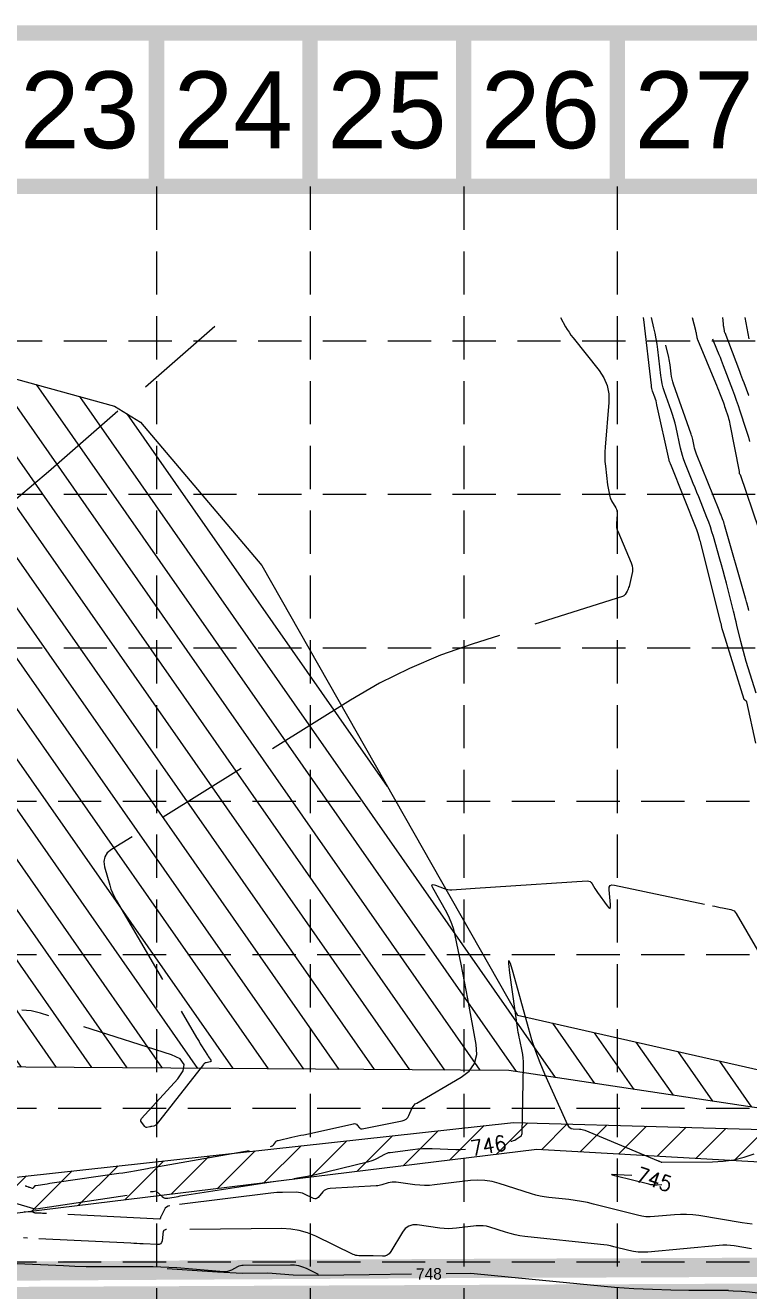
# Model space of a CAD drawing. Header units: feet. Extents: x 46644 to 49208, y 46045 to 47649.
# Drawn here: x 47571.6 to 47760, y 47319.3 to 47648.9 of the extents above; entities that cross this region are included whole.
import ezdxf
from ezdxf.enums import TextEntityAlignment as Align

# ---------------------------------------------------------------- set-up
doc = ezdxf.new("R2010")
doc.units = ezdxf.units.FT
doc.header["$MEASUREMENT"] = 0
doc.linetypes.add('DGN Style 3', pattern=[33.544038, 23.960027, -9.584011])
doc.linetypes.add('HIDDEN', pattern=[0.375, 0.25, -0.125])
for name, color, linetype in [('BASE', 7, 'Continuous'), ('GRID', 254, 'HIDDEN'), ('SILT FENCE', 200, 'Continuous')]:
    doc.layers.add(name, color=color, linetype=linetype)
for name, color, linetype, lineweight in [('EC', 35, 'Continuous', 0), ('LIMITS OF DISTURBANCE', 1, 'HIDDEN', 0), ('PC', 35, 'Continuous', 0), ('WATER', 5, 'Continuous', 0)]:
    doc.layers.add(name, color=color, linetype=linetype, lineweight=lineweight)
doc.styles.get("Standard").update_dxf_attribs({"font": 'ARIAL.TTF'})
doc.styles.add('Style-STANDARD', font='STANDARD.shx')
doc.styles.add('Style-WORKING', font='WORKING.shx')

msp = doc.modelspace()

# ---------------------------------------------------------------- hatches: boundary and pattern name
at = {"layer": 'WATER', "linetype": 'Continuous', "lineweight": 0}
h = msp.add_hatch(dxfattribs=at)
h.set_pattern_fill('ANSI31', color=5, scale=60, style=0)
h.set_pattern_definition([(304.93674, (8482.929, 102637.794), (-6.1483862, -4.29503745), [])])
h.paths.add_polyline_path([(47601.61, 47545.53), (47633.22, 47508.14), (47699.82, 47391.06), (47842.71, 47358.71), (47807.57, 47360.08), (47697.56, 47376.67), (47559.1, 47377.62), (47504.5, 47394), (47469.63, 47407.43), (47441.07, 47437.66), (47430.15, 47480.91), (47449.89, 47533.81), (47475.77, 47566.87), (47486.54, 47574.39), (47543.75, 47563.74), (47594.9, 47549.7)])
h = msp.add_hatch(dxfattribs=at)
h.set_pattern_fill('ANSI31', color=5, scale=60, style=0)
h.paths.add_polyline_path([(47234.61, 47371.47), (47425.77, 47353.38), (47562.81, 47348.2), (47698.75, 47363.16), (47828.73, 47359.45), (47993.61, 47351.28), (48151.81, 47348.08), (48190.09, 47328.51), (48335.49, 47205.78), (48484.84, 47080.17), (48554.66, 46994.05), (48591.31, 46911.7), (48595.79, 46702.83), (48600.27, 46501.42), (48596.32, 46378.19), (48587.52, 46378.92), (48590.06, 46460.95), (48589.78, 46610.28), (48587.74, 46799.14), (48584.14, 46908.25), (48541.99, 46998.67), (48465.41, 47086.02), (48286.37, 47233.69), (48196.42, 47308.7), (48128.4, 47343.27), (47949.02, 47342.24), (47704.87, 47356.11), (47558.16, 47338.14), (47236.72, 47365.35)])

# ---------------------------------------------------------------- linework, layer by layer
at = {"layer": 'BASE', "const_width": 4}
for points in [[(46645.8, 46046.85), (49205.8, 46046.85), (49205.8, 47646.85), (46645.8, 47646.85)], [(46685.72, 46086.84), (49165.91, 46086.77), (49165.86, 47606.87), (46686.22, 47606.92)]]:
    msp.add_lwpolyline(points, close=True, dxfattribs=at)
for points in [[(47605.8, 47606.85), (47605.8, 47646.85)], [(47645.8, 47606.85), (47645.8, 47646.85)], [(47685.8, 47606.85), (47685.8, 47646.85)], [(47725.8, 47606.85), (47725.8, 47646.85)]]:
    msp.add_lwpolyline(points, dxfattribs=at)
at = {"layer": 'EC', "color": 35, "linetype": 'DGN Style 3', "lineweight": 0}
for p, q in [((47577.67, 47532.65), (47623.53, 47572.75)), ((47710.96, 47572.75), (47712.32, 47570.36)), ((47712.32, 47570.36), (47712.77, 47569.62)), ((47732.59, 47572.67), (47732.58, 47572.75)), ((47732.66, 47572.2), (47732.59, 47572.67)), ((47734.66, 47555.03), (47732.66, 47572.2)), ((47735.34, 47570.08), (47734.73, 47572.75)), ((47745.29, 47572.75), (47746.13, 47569.49)), ((47753.17, 47572.75), (47753.34, 47571.07)), ((47753.34, 47571.07), (47753.34, 47571)), ((47753.34, 47571), (47753.35, 47570.94)), ((47753.35, 47570.94), (47753.36, 47570.88)), ((47753.36, 47570.88), (47753.36, 47570.82)), ((47753.36, 47570.82), (47753.39, 47570.62)), ((47753.39, 47570.62), (47753.39, 47570.57)), ((47753.39, 47570.57), (47753.4, 47570.53)), ((47753.4, 47570.53), (47753.41, 47570.49)), ((47753.41, 47570.49), (47753.41, 47570.44)), ((47753.41, 47570.44), (47753.6, 47569.33)), ((47760.13, 47567.2), (47759.1, 47572.75)), ((47712.77, 47569.62), (47713.24, 47568.9)), ((47713.24, 47568.9), (47713.73, 47568.19)), ((47713.73, 47568.19), (47714.26, 47567.51)), ((47714.26, 47567.51), (47721.04, 47558.96)), ((47735.64, 47568.67), (47735.34, 47570.08)), ((47735.91, 47567.25), (47735.64, 47568.67)), ((47736.13, 47565.83), (47735.91, 47567.25)), ((47746.13, 47569.49), (47746.19, 47569.24)), ((47746.19, 47569.24), (47746.25, 47569)), ((47746.25, 47569), (47746.3, 47568.75)), ((47746.3, 47568.75), (47746.35, 47568.5)), ((47746.35, 47568.5), (47746.49, 47567.68)), ((47746.49, 47567.68), (47746.52, 47567.51)), ((47746.52, 47567.51), (47746.56, 47567.34)), ((47746.56, 47567.34), (47746.62, 47567.17)), ((47746.62, 47567.17), (47746.68, 47567.01)), ((47746.68, 47567.01), (47751.38, 47555.79)), ((47750.54, 47567.25), (47750.84, 47566.47)), ((47753.6, 47569.33), (47753.61, 47569.27)), ((47753.61, 47569.27), (47753.63, 47569.22)), ((47753.63, 47569.22), (47753.64, 47569.17)), ((47753.64, 47569.17), (47753.66, 47569.12)), ((47753.66, 47569.12), (47753.73, 47568.96)), ((47753.73, 47568.96), (47753.75, 47568.92)), ((47753.75, 47568.92), (47753.76, 47568.89)), ((47753.76, 47568.89), (47753.77, 47568.85)), ((47753.77, 47568.85), (47753.79, 47568.82)), ((47753.79, 47568.82), (47757.59, 47558.77)), ((47736.32, 47564.39), (47736.13, 47565.83)), ((47737.1, 47557.7), (47736.32, 47564.39)), ((47739.2, 47562.34), (47738.47, 47565.56)), ((47750.84, 47566.47), (47752.24, 47563.12)), ((47739.31, 47561.86), (47739.2, 47562.34)), ((47739.4, 47561.37), (47739.31, 47561.86)), ((47739.47, 47560.89), (47739.4, 47561.37)), ((47739.54, 47560.4), (47739.47, 47560.89)), ((47739.81, 47558.11), (47739.54, 47560.4)), ((47752.24, 47563.12), (47752.54, 47562.4)), ((47752.54, 47562.4), (47752.83, 47561.68)), ((47752.83, 47561.68), (47753.11, 47560.96)), ((47753.11, 47560.96), (47753.39, 47560.23)), ((47753.39, 47560.23), (47755.78, 47553.92)), ((47721.04, 47558.96), (47722.29, 47557.07)), ((47722.29, 47557.07), (47723.13, 47555.05)), ((47737.26, 47556.61), (47737.1, 47557.7)), ((47739.91, 47557.41), (47739.81, 47558.11)), ((47740.05, 47556.73), (47739.91, 47557.41)), ((47757.59, 47558.77), (47757.86, 47558.04)), ((47757.86, 47558.04), (47758.14, 47557.31)), ((47758.14, 47557.31), (47758.42, 47556.59)), ((47723.13, 47555.05), (47723.55, 47552.91)), ((47734.72, 47554.67), (47734.66, 47555.03)), ((47734.79, 47554.31), (47734.72, 47554.67)), ((47734.88, 47553.96), (47734.79, 47554.31)), ((47734.99, 47553.62), (47734.88, 47553.96)), ((47735.55, 47552.02), (47734.99, 47553.62)), ((47737.48, 47555.53), (47737.26, 47556.61)), ((47737.76, 47554.47), (47737.48, 47555.53)), ((47738.09, 47553.43), (47737.76, 47554.47)), ((47740.22, 47556.05), (47740.05, 47556.73)), ((47740.44, 47555.38), (47740.22, 47556.05)), ((47745.02, 47542.41), (47740.44, 47555.38)), ((47751.38, 47555.79), (47751.65, 47555.14)), ((47751.65, 47555.14), (47751.91, 47554.48)), ((47751.91, 47554.48), (47752.17, 47553.82)), ((47752.17, 47553.82), (47752.43, 47553.16)), ((47755.78, 47553.92), (47756.28, 47552.57)), ((47758.42, 47556.59), (47758.7, 47555.86)), ((47758.7, 47555.86), (47759.98, 47552.55)), ((47723.56, 47550.64), (47722.6, 47538.97)), ((47723.55, 47552.91), (47723.56, 47550.64)), ((47735.72, 47551.53), (47735.55, 47552.02)), ((47735.87, 47551.04), (47735.72, 47551.53)), ((47736, 47550.54), (47735.87, 47551.04)), ((47736.12, 47550.03), (47736, 47550.54)), ((47739.81, 47548.57), (47738.09, 47553.43)), ((47752.43, 47553.16), (47753.25, 47550.99)), ((47753.25, 47550.99), (47753.42, 47550.52)), ((47753.42, 47550.52), (47753.59, 47550.06)), ((47756.28, 47552.57), (47756.77, 47551.21)), ((47756.77, 47551.21), (47757.25, 47549.84)), ((47759.98, 47552.55), (47759.99, 47552.51)), ((47759.99, 47552.51), (47760.01, 47552.48)), ((47760.01, 47552.48), (47760.02, 47552.45)), ((47739.27, 47535.62), (47736.12, 47550.03)), ((47740.18, 47547.47), (47739.81, 47548.57)), ((47740.52, 47546.35), (47740.18, 47547.47)), ((47753.59, 47550.06), (47753.75, 47549.59)), ((47753.75, 47549.59), (47753.91, 47549.12)), ((47753.91, 47549.12), (47754.63, 47546.93)), ((47757.25, 47549.84), (47757.71, 47548.47)), ((47757.71, 47548.47), (47759.3, 47543.65)), ((47740.82, 47545.23), (47740.52, 47546.35)), ((47741.08, 47544.09), (47740.82, 47545.23)), ((47742.25, 47538.77), (47741.08, 47544.09)), ((47754.63, 47546.93), (47754.78, 47546.45)), ((47754.78, 47546.45), (47754.91, 47545.98)), ((47754.91, 47545.98), (47755.03, 47545.5)), ((47755.03, 47545.5), (47755.13, 47545.02)), ((47755.13, 47545.02), (47757.54, 47532.62)), ((47745.14, 47542.05), (47745.02, 47542.41)), ((47745.25, 47541.69), (47745.14, 47542.05)), ((47745.35, 47541.33), (47745.25, 47541.69)), ((47745.43, 47540.97), (47745.35, 47541.33)), ((47745.81, 47539.26), (47745.43, 47540.97)), ((47759.3, 47543.65), (47759.63, 47542.61)), ((47759.63, 47542.61), (47759.92, 47541.56)), ((47759.92, 47541.56), (47760.18, 47540.51)), ((47722.53, 47537.74), (47722.52, 47536.51)), ((47722.6, 47538.97), (47722.53, 47537.74)), ((47742.48, 47537.81), (47742.25, 47538.77)), ((47742.75, 47536.86), (47742.48, 47537.81)), ((47745.93, 47538.74), (47745.81, 47539.26)), ((47746.08, 47538.22), (47745.93, 47538.74)), ((47746.24, 47537.72), (47746.08, 47538.22)), ((47746.43, 47537.21), (47746.24, 47537.72)), ((47752.28, 47522.6), (47746.43, 47537.21)), ((47722.52, 47536.51), (47722.57, 47535.28)), ((47722.57, 47535.28), (47722.69, 47534.05)), ((47722.69, 47534.05), (47723.28, 47529.18)), ((47739.29, 47535.54), (47739.27, 47535.62)), ((47739.31, 47535.46), (47739.29, 47535.54)), ((47739.34, 47535.37), (47739.31, 47535.46)), ((47739.37, 47535.29), (47739.34, 47535.37)), ((47739.52, 47534.92), (47739.37, 47535.29)), ((47739.57, 47534.81), (47739.52, 47534.92)), ((47739.61, 47534.69), (47739.57, 47534.81)), ((47739.66, 47534.58), (47739.61, 47534.69)), ((47739.7, 47534.46), (47739.66, 47534.58)), ((47746.5, 47517.48), (47739.7, 47534.46)), ((47743.06, 47535.92), (47742.75, 47536.86)), ((47743.41, 47534.99), (47743.06, 47535.92)), ((47745.13, 47530.69), (47743.41, 47534.99)), ((47565.99, 47522.72), (47577.67, 47532.65)), ((47745.59, 47529.53), (47745.13, 47530.69)), ((47757.5, 47532.52), (47757.49, 47532.51)), ((47757.49, 47532.51), (47757.49, 47532.5)), ((47757.49, 47532.5), (47757.49, 47532.48)), ((47757.49, 47532.48), (47757.49, 47532.47)), ((47757.49, 47532.47), (47757.53, 47532.19)), ((47757.53, 47532.56), (47757.5, 47532.52)), ((47757.54, 47532.57), (47757.53, 47532.56)), ((47757.53, 47532.19), (47757.54, 47532.16)), ((47757.54, 47532.62), (47757.54, 47532.6)), ((47757.54, 47532.6), (47757.54, 47532.59)), ((47757.54, 47532.59), (47757.54, 47532.57)), ((47757.54, 47532.16), (47757.56, 47532.12)), ((47757.56, 47532.12), (47757.58, 47532.09)), ((47757.58, 47532.09), (47757.61, 47532.06)), ((47757.61, 47532.06), (47757.7, 47531.98)), ((47757.7, 47531.98), (47757.72, 47531.96)), ((47757.72, 47531.96), (47757.74, 47531.94)), ((47757.74, 47531.94), (47757.75, 47531.91)), ((47757.75, 47531.91), (47757.76, 47531.89)), ((47757.76, 47531.89), (47762.57, 47517.8)), ((47723.28, 47529.18), (47723.33, 47528.75)), ((47723.33, 47528.75), (47723.4, 47528.33)), ((47723.4, 47528.33), (47723.48, 47527.91)), ((47723.48, 47527.91), (47723.57, 47527.49)), ((47723.57, 47527.49), (47723.88, 47526.13)), ((47746.05, 47528.38), (47745.59, 47529.53)), ((47746.52, 47527.22), (47746.05, 47528.38)), ((47723.88, 47526.13), (47723.96, 47525.84)), ((47723.96, 47525.84), (47724.06, 47525.56)), ((47724.06, 47525.56), (47724.18, 47525.29)), ((47724.18, 47525.29), (47724.32, 47525.02)), ((47724.32, 47525.02), (47725.37, 47523.22)), ((47746.98, 47526.07), (47746.52, 47527.22)), ((47749.14, 47520.68), (47746.98, 47526.07)), ((47725.37, 47523.22), (47725.57, 47522.83)), ((47725.75, 47521.55), (47725.56, 47519.12)), ((47725.57, 47522.83), (47725.69, 47522.42)), ((47725.69, 47522.42), (47725.76, 47521.99)), ((47725.76, 47521.99), (47725.75, 47521.55)), ((47749.61, 47519.46), (47749.14, 47520.68)), ((47752.39, 47522.33), (47752.28, 47522.6)), ((47752.5, 47522.07), (47752.39, 47522.33)), ((47752.6, 47521.8), (47752.5, 47522.07)), ((47752.71, 47521.53), (47752.6, 47521.8)), ((47753.21, 47520.29), (47752.71, 47521.53)), ((47725.56, 47519.12), (47725.55, 47518.61)), ((47725.55, 47518.61), (47725.6, 47518.1)), ((47725.6, 47518.1), (47725.71, 47517.6)), ((47725.71, 47517.6), (47725.89, 47517.12)), ((47746.6, 47517.22), (47746.5, 47517.48)), ((47750.05, 47518.23), (47749.61, 47519.46)), ((47750.45, 47516.99), (47750.05, 47518.23)), ((47753.35, 47519.91), (47753.21, 47520.29)), ((47753.49, 47519.53), (47753.35, 47519.91)), ((47753.62, 47519.14), (47753.49, 47519.53)), ((47753.74, 47518.75), (47753.62, 47519.14)), ((47759.21, 47499.71), (47753.74, 47518.75)), ((47725.89, 47517.12), (47729.36, 47508.89)), ((47746.69, 47516.96), (47746.6, 47517.22)), ((47746.78, 47516.7), (47746.69, 47516.96)), ((47746.86, 47516.43), (47746.78, 47516.7)), ((47747.21, 47515.2), (47746.86, 47516.43)), ((47747.32, 47514.82), (47747.21, 47515.2)), ((47747.42, 47514.44), (47747.32, 47514.82)), ((47747.53, 47514.06), (47747.42, 47514.44)), ((47750.83, 47515.74), (47750.45, 47516.99)), ((47752.52, 47509.87), (47750.83, 47515.74)), ((47747.62, 47513.68), (47747.53, 47514.06)), ((47752.76, 47493.27), (47747.62, 47513.68)), ((47729.36, 47508.89), (47729.62, 47508.13)), ((47729.62, 47508.13), (47729.74, 47507.37)), ((47752.96, 47508.31), (47752.52, 47509.87)), ((47753.38, 47506.75), (47752.96, 47508.31)), ((47729.6, 47505.8), (47728.84, 47502.72)), ((47729.74, 47506.59), (47729.6, 47505.8)), ((47729.74, 47507.37), (47729.74, 47506.59)), ((47753.8, 47505.18), (47753.38, 47506.75)), ((47754.2, 47503.61), (47753.8, 47505.18)), ((47728.35, 47501.53), (47727.8, 47500.63)), ((47728.5, 47501.82), (47728.35, 47501.53)), ((47728.64, 47502.11), (47728.5, 47501.82)), ((47728.75, 47502.41), (47728.64, 47502.11)), ((47728.84, 47502.72), (47728.75, 47502.41)), ((47756.05, 47496.28), (47754.2, 47503.61)), ((47727.13, 47500.11), (47688.02, 47487.71)), ((47727.34, 47500.19), (47727.13, 47500.11)), ((47727.52, 47500.31), (47727.34, 47500.19)), ((47727.67, 47500.45), (47727.52, 47500.31)), ((47727.8, 47500.63), (47727.67, 47500.45)), ((47759.3, 47499.39), (47759.21, 47499.71)), ((47759.38, 47499.07), (47759.3, 47499.39)), ((47759.47, 47498.75), (47759.38, 47499.07)), ((47759.55, 47498.42), (47759.47, 47498.75)), ((47759.93, 47496.92), (47759.55, 47498.42)), ((47756.27, 47495.37), (47756.05, 47496.28)), ((47756.5, 47494.46), (47756.27, 47495.37)), ((47756.72, 47493.55), (47756.5, 47494.46)), ((47760.04, 47496.46), (47759.93, 47496.92)), ((47752.8, 47493.09), (47752.76, 47493.27)), ((47752.85, 47492.91), (47752.8, 47493.09)), ((47752.89, 47492.73), (47752.85, 47492.91)), ((47752.94, 47492.55), (47752.89, 47492.73)), ((47753.14, 47491.71), (47752.94, 47492.55)), ((47753.2, 47491.45), (47753.14, 47491.71)), ((47753.27, 47491.19), (47753.2, 47491.45)), ((47753.34, 47490.93), (47753.27, 47491.19)), ((47756.94, 47492.63), (47756.72, 47493.55)), ((47757.96, 47488.38), (47756.94, 47492.63)), ((47688.02, 47487.71), (47679.75, 47484.81)), ((47753.42, 47490.68), (47753.34, 47490.93)), ((47758.87, 47473.32), (47753.42, 47490.68)), ((47758.28, 47487.08), (47757.96, 47488.38)), ((47679.75, 47484.81), (47671.71, 47481.4)), ((47758.62, 47485.79), (47758.28, 47487.08)), ((47758.99, 47484.5), (47758.62, 47485.79)), ((47759.38, 47483.22), (47758.99, 47484.5)), ((47671.71, 47481.4), (47663.91, 47477.5)), ((47761.99, 47474.91), (47759.38, 47483.22)), ((47663.91, 47477.5), (47656.33, 47473.09)), ((47656.33, 47473.09), (47594.04, 47434.2)), ((47758.89, 47473.26), (47758.87, 47473.32)), ((47758.93, 47473.21), (47758.89, 47473.26)), ((47758.97, 47473.16), (47758.93, 47473.21)), ((47759.02, 47473.12), (47758.97, 47473.16)), ((47759.28, 47472.94), (47759.02, 47473.12)), ((47759.35, 47472.88), (47759.28, 47472.94)), ((47759.41, 47472.81), (47759.35, 47472.88)), ((47759.45, 47472.73), (47759.41, 47472.81)), ((47759.48, 47472.64), (47759.45, 47472.73)), ((47761.84, 47461.94), (47759.48, 47472.64)), ((47592.32, 47432.27), (47592.09, 47431.06)), ((47592.97, 47433.32), (47592.32, 47432.27)), ((47594.04, 47434.2), (47592.97, 47433.32)), ((47592.09, 47431.06), (47592.29, 47429.68)), ((47592.29, 47429.68), (47593.62, 47424.92)), ((47677.56, 47425.06), (47677.85, 47425.13)), ((47677.85, 47425.13), (47678.41, 47424.97)), ((47694.06, 47424.46), (47717.93, 47426.02)), ((47717.93, 47426.02), (47718.34, 47425.99)), ((47718.34, 47425.99), (47718.7, 47425.87)), ((47718.7, 47425.87), (47719, 47425.65)), ((47719, 47425.65), (47719.25, 47425.32)), ((47719.25, 47425.32), (47719.98, 47424.09)), ((47593.62, 47424.92), (47593.93, 47423.92)), ((47593.93, 47423.92), (47594.31, 47422.93)), ((47594.31, 47422.93), (47594.75, 47421.98)), ((47594.75, 47421.98), (47595.26, 47421.05)), ((47677.53, 47424.76), (47677.56, 47425.06)), ((47677.76, 47424.23), (47677.53, 47424.76)), ((47681.37, 47417.79), (47677.76, 47424.23)), ((47678.41, 47424.97), (47680.67, 47424.05)), ((47680.67, 47424.05), (47681.16, 47423.88)), ((47681.16, 47423.88), (47681.65, 47423.77)), ((47681.65, 47423.77), (47682.16, 47423.72)), ((47682.16, 47423.72), (47682.68, 47423.72)), ((47682.68, 47423.72), (47688.81, 47424.12)), ((47688.81, 47424.12), (47690.12, 47424.21)), ((47690.12, 47424.21), (47691.44, 47424.29)), ((47691.44, 47424.29), (47692.75, 47424.38)), ((47692.75, 47424.38), (47694.06, 47424.46)), ((47719.98, 47424.09), (47720.14, 47423.82)), ((47720.14, 47423.82), (47720.3, 47423.57)), ((47720.3, 47423.57), (47720.47, 47423.31)), ((47720.47, 47423.31), (47720.65, 47423.06)), ((47720.65, 47423.06), (47723.16, 47419.56)), ((47723.65, 47423.68), (47723.67, 47424.37)), ((47724.05, 47419.9), (47723.65, 47423.68)), ((47723.67, 47424.37), (47723.92, 47424.81)), ((47723.92, 47424.81), (47724.39, 47425.01)), ((47724.39, 47425.01), (47725.07, 47424.97)), ((47725.07, 47424.97), (47750.57, 47419.58)), ((47595.26, 47421.05), (47616.21, 47385.29)), ((47723.16, 47419.56), (47723.62, 47419.02)), ((47723.62, 47419.02), (47723.92, 47418.9)), ((47723.92, 47418.9), (47724.06, 47419.19)), ((47724.06, 47419.19), (47724.05, 47419.9)), ((47750.57, 47419.58), (47751.23, 47419.44)), ((47751.23, 47419.44), (47751.89, 47419.3)), ((47751.89, 47419.3), (47752.55, 47419.16)), ((47752.55, 47419.16), (47753.21, 47419.02)), ((47753.21, 47419.02), (47755.37, 47418.56)), ((47755.37, 47418.56), (47755.81, 47418.42)), ((47682.1, 47416.36), (47681.37, 47417.79)), ((47682.71, 47414.88), (47682.1, 47416.36)), ((47755.81, 47418.42), (47756.19, 47418.21)), ((47756.19, 47418.21), (47756.51, 47417.92)), ((47756.51, 47417.92), (47756.78, 47417.55)), ((47756.78, 47417.55), (47765.12, 47403.25)), ((47683.21, 47413.36), (47682.71, 47414.88)), ((47683.59, 47411.8), (47683.21, 47413.36)), ((47685.1, 47404.39), (47683.59, 47411.8)), ((47697.51, 47404.51), (47697.55, 47405.34)), ((47697.55, 47405.34), (47697.91, 47404.59)), ((47685.55, 47402.12), (47685.1, 47404.39)), ((47686, 47399.85), (47685.55, 47402.12)), ((47697.8, 47402.11), (47697.51, 47404.51)), ((47699.91, 47387.23), (47697.8, 47402.11)), ((47697.91, 47404.59), (47698.6, 47402.27)), ((47698.6, 47402.27), (47702.55, 47387.84)), ((47686.43, 47397.58), (47686, 47399.85)), ((47686.86, 47395.31), (47686.43, 47397.58)), ((47573.15, 47392.18), (47570.72, 47392.35)), ((47575.6, 47391.6), (47573.15, 47392.18)), ((47689.07, 47383.45), (47686.86, 47395.31)), ((47609.7, 47380.74), (47575.6, 47391.6)), ((47700.01, 47386.59), (47699.91, 47387.23)), ((47700.12, 47385.95), (47700.01, 47386.59)), ((47700.24, 47385.31), (47700.12, 47385.95)), ((47702.55, 47387.84), (47703.45, 47384.77)), ((47616.21, 47385.29), (47616.54, 47384.74)), ((47616.54, 47384.74), (47616.87, 47384.19)), ((47616.87, 47384.19), (47617.21, 47383.65)), ((47617.21, 47383.65), (47617.55, 47383.1)), ((47617.55, 47383.1), (47619.1, 47380.66)), ((47689.22, 47380.8), (47689.07, 47383.45)), ((47700.37, 47384.68), (47700.24, 47385.31)), ((47701.02, 47381.72), (47700.37, 47384.68)), ((47703.45, 47384.77), (47704.47, 47381.74)), ((47611.94, 47379.67), (47609.7, 47380.74)), ((47612.97, 47378.27), (47611.94, 47379.67)), ((47619.1, 47380.66), (47619.12, 47380.62)), ((47619.12, 47380.62), (47619.15, 47380.58)), ((47619.15, 47380.58), (47619.17, 47380.54)), ((47619.17, 47380.54), (47619.2, 47380.5)), ((47619.2, 47380.5), (47619.28, 47380.37)), ((47619.28, 47380.37), (47619.3, 47380.34)), ((47619.3, 47380.34), (47619.32, 47380.31)), ((47619.32, 47380.31), (47619.34, 47380.28)), ((47619.34, 47380.28), (47619.35, 47380.26)), ((47619.35, 47380.26), (47619.98, 47379.4)), ((47619.98, 47379), (47619.8, 47378.93)), ((47619.98, 47379.4), (47620.07, 47379.23)), ((47620.07, 47379.1), (47619.98, 47379)), ((47620.07, 47379.23), (47620.07, 47379.1)), ((47688.61, 47378.49), (47689.22, 47380.8)), ((47701.19, 47380.82), (47701.02, 47381.72)), ((47701.31, 47379.9), (47701.19, 47380.82)), ((47701.37, 47378.99), (47701.31, 47379.9)), ((47701.38, 47378.06), (47701.37, 47378.99)), ((47704.47, 47381.74), (47705.61, 47378.75)), ((47618, 47378.22), (47605.7, 47362.55)), ((47611.36, 47374.5), (47612.78, 47376.55)), ((47612.78, 47376.55), (47612.97, 47378.27)), ((47618.15, 47378.39), (47618, 47378.22)), ((47618.33, 47378.53), (47618.15, 47378.39)), ((47618.52, 47378.63), (47618.33, 47378.53)), ((47618.74, 47378.69), (47618.52, 47378.63)), ((47619.8, 47378.93), (47618.74, 47378.69)), ((47685.15, 47374.92), (47687.26, 47376.54)), ((47687.26, 47376.54), (47688.61, 47378.49)), ((47701, 47360.29), (47701.38, 47378.06)), ((47705.61, 47378.75), (47706.86, 47375.8)), ((47706.86, 47375.8), (47712.83, 47362.51)), ((47601.92, 47364.19), (47611.36, 47374.5)), ((47673.55, 47368.2), (47685.15, 47374.92)), ((47671.54, 47364.96), (47672.4, 47366.91)), ((47672.4, 47366.91), (47672.61, 47367.3)), ((47672.61, 47367.3), (47672.87, 47367.65)), ((47672.87, 47367.65), (47673.19, 47367.95)), ((47673.19, 47367.95), (47673.55, 47368.2)), ((47601.7, 47363.73), (47601.77, 47363.96)), ((47601.74, 47363.49), (47601.7, 47363.73)), ((47601.87, 47363.24), (47601.74, 47363.49)), ((47601.77, 47363.96), (47601.92, 47364.19)), ((47602.73, 47362.09), (47601.87, 47363.24)), ((47605.7, 47362.55), (47605.58, 47362.42)), ((47644.16, 47359.96), (47657.06, 47362.8)), ((47657.06, 47362.8), (47657.34, 47362.83)), ((47657.34, 47362.83), (47657.6, 47362.79)), ((47657.6, 47362.79), (47657.84, 47362.67)), ((47657.84, 47362.67), (47658.05, 47362.47)), ((47659.39, 47361.48), (47669.73, 47363.52)), ((47669.73, 47363.52), (47670.32, 47363.7)), ((47670.32, 47363.7), (47670.82, 47364.01)), ((47670.82, 47364.01), (47671.23, 47364.42)), ((47671.23, 47364.42), (47671.54, 47364.96)), ((47712.83, 47362.51), (47713.07, 47362.1)), ((47602.84, 47361.97), (47602.73, 47362.09)), ((47602.97, 47361.9), (47602.84, 47361.97)), ((47603.11, 47361.86), (47602.97, 47361.9)), ((47603.27, 47361.87), (47603.11, 47361.86)), ((47604.06, 47362.02), (47603.27, 47361.87)), ((47604.19, 47362.04), (47604.06, 47362.02)), ((47604.31, 47362.06), (47604.19, 47362.04)), ((47604.43, 47362.08), (47604.31, 47362.06)), ((47604.55, 47362.1), (47604.43, 47362.08)), ((47605.13, 47362.2), (47604.55, 47362.1)), ((47605.29, 47362.25), (47605.13, 47362.2)), ((47605.44, 47362.32), (47605.29, 47362.25)), ((47605.58, 47362.42), (47605.44, 47362.32)), ((47637.48, 47358.48), (47641.08, 47359.28)), ((47641.08, 47359.28), (47641.85, 47359.45)), ((47641.85, 47359.45), (47642.62, 47359.62)), ((47642.62, 47359.62), (47643.39, 47359.79)), ((47643.39, 47359.79), (47644.16, 47359.96)), ((47658.05, 47362.47), (47658.69, 47361.72)), ((47658.69, 47361.72), (47658.84, 47361.59)), ((47658.84, 47361.59), (47659.01, 47361.5)), ((47659.01, 47361.5), (47659.19, 47361.47)), ((47659.19, 47361.47), (47659.39, 47361.48)), ((47699.42, 47358.76), (47700.52, 47359.44)), ((47700.52, 47359.44), (47700.73, 47359.6)), ((47700.73, 47359.6), (47700.88, 47359.8)), ((47700.88, 47359.8), (47700.97, 47360.03)), ((47700.97, 47360.03), (47701, 47360.29)), ((47713.07, 47362.1), (47713.39, 47361.8)), ((47713.39, 47361.8), (47713.79, 47361.6)), ((47713.79, 47361.6), (47714.26, 47361.52)), ((47714.26, 47361.52), (47715.93, 47361.41)), ((47715.93, 47361.41), (47716.28, 47361.37)), ((47716.28, 47361.37), (47716.63, 47361.3)), ((47716.63, 47361.3), (47716.97, 47361.21)), ((47716.97, 47361.21), (47717.3, 47361.09)), ((47717.3, 47361.09), (47736.45, 47353.18)), ((47606.3, 47351.68), (47635.45, 47356.87)), ((47635.45, 47356.87), (47635.71, 47356.94)), ((47635.71, 47356.94), (47635.94, 47357.05)), ((47635.94, 47357.05), (47636.15, 47357.2)), ((47636.15, 47357.2), (47636.33, 47357.39)), ((47636.33, 47357.39), (47636.88, 47358.09)), ((47636.88, 47358.09), (47637, 47358.23)), ((47637, 47358.23), (47637.15, 47358.34)), ((47637.15, 47358.34), (47637.31, 47358.42)), ((47637.31, 47358.42), (47637.48, 47358.48)), ((47666.67, 47355.35), (47672.56, 47356.1)), ((47672.56, 47356.1), (47673.82, 47356.23)), ((47673.82, 47356.23), (47675.08, 47356.32)), ((47675.08, 47356.32), (47676.35, 47356.35)), ((47676.35, 47356.35), (47677.62, 47356.33)), ((47677.62, 47356.33), (47683.73, 47356.11)), ((47683.73, 47356.11), (47685.04, 47356.1)), ((47685.04, 47356.1), (47686.3, 47356.16)), ((47698.11, 47358.23), (47698.35, 47358.29)), ((47698.35, 47358.29), (47698.72, 47358.41)), ((47698.72, 47358.41), (47699.07, 47358.57)), ((47699.07, 47358.57), (47699.42, 47358.76)), ((47646.49, 47349.45), (47661.11, 47352.95)), ((47661.11, 47352.95), (47661.69, 47353.11)), ((47661.69, 47353.11), (47662.26, 47353.32)), ((47662.26, 47353.32), (47662.82, 47353.56)), ((47662.82, 47353.56), (47663.35, 47353.84)), ((47663.35, 47353.84), (47665.08, 47354.82)), ((47665.08, 47354.82), (47665.46, 47355.01)), ((47665.46, 47355.01), (47665.85, 47355.16)), ((47665.85, 47355.16), (47666.25, 47355.28)), ((47666.25, 47355.28), (47666.67, 47355.35)), ((47736.45, 47353.18), (47736.55, 47353.14)), ((47736.55, 47353.14), (47736.65, 47353.09)), ((47736.65, 47353.09), (47736.74, 47353.05)), ((47736.74, 47353.05), (47736.84, 47353.01)), ((47736.84, 47353.01), (47737.15, 47352.86)), ((47737.15, 47352.86), (47737.21, 47352.83)), ((47737.21, 47352.83), (47737.28, 47352.81)), ((47737.28, 47352.81), (47737.35, 47352.8)), ((47737.35, 47352.8), (47737.43, 47352.79)), ((47737.43, 47352.79), (47750.58, 47352.88)), ((47750.58, 47352.88), (47753.37, 47353.03)), ((47753.37, 47353.03), (47756.11, 47353.43)), ((47756.11, 47353.43), (47758.81, 47354.08)), ((47758.81, 47354.08), (47761.45, 47354.99)), ((47579.88, 47347.57), (47596, 47349.9)), ((47596, 47349.9), (47597.03, 47350.06)), ((47597.03, 47350.06), (47598.05, 47350.22)), ((47598.05, 47350.22), (47599.08, 47350.39)), ((47599.08, 47350.39), (47600.1, 47350.57)), ((47600.1, 47350.57), (47603.44, 47351.16)), ((47603.44, 47351.16), (47604.15, 47351.29)), ((47604.15, 47351.29), (47604.87, 47351.42)), ((47604.87, 47351.42), (47605.58, 47351.55)), ((47605.58, 47351.55), (47606.3, 47351.68)), ((47645.81, 47349.3), (47646.15, 47349.37)), ((47646.15, 47349.37), (47646.49, 47349.45)), ((47724.27, 47349.57), (47724.61, 47349.65)), ((47724.57, 47349.4), (47724.27, 47349.57)), ((47725.5, 47349.15), (47724.57, 47349.4)), ((47724.61, 47349.65), (47725.57, 47349.63)), ((47725.57, 47349.63), (47729.55, 47349.44)), ((47571.61, 47346.62), (47571.74, 47346.6)), ((47571.74, 47346.6), (47571.87, 47346.56)), ((47571.87, 47346.56), (47571.99, 47346.52)), ((47571.99, 47346.52), (47572.41, 47346.37)), ((47572.41, 47346.37), (47572.5, 47346.34)), ((47572.5, 47346.34), (47572.59, 47346.31)), ((47572.59, 47346.31), (47572.68, 47346.28)), ((47572.68, 47346.28), (47572.77, 47346.25)), ((47572.77, 47346.25), (47573.4, 47346.07)), ((47573.4, 47346.07), (47573.52, 47346.04)), ((47573.52, 47346.04), (47573.64, 47346.06)), ((47573.64, 47346.06), (47573.74, 47346.12)), ((47573.74, 47346.12), (47573.83, 47346.21)), ((47573.83, 47346.21), (47574.1, 47346.57)), ((47574.1, 47346.57), (47574.16, 47346.64)), ((47574.16, 47346.64), (47574.24, 47346.69)), ((47574.24, 47346.69), (47574.32, 47346.73)), ((47574.32, 47346.73), (47574.41, 47346.75)), ((47574.41, 47346.75), (47577.35, 47347.2)), ((47577.35, 47347.2), (47577.99, 47347.29)), ((47577.99, 47347.29), (47578.62, 47347.39)), ((47578.62, 47347.39), (47579.25, 47347.48)), ((47579.25, 47347.48), (47579.88, 47347.57)), ((47613.7, 47344.27), (47641.57, 47348.55)), ((47641.57, 47348.55), (47642.06, 47348.63)), ((47642.06, 47348.63), (47642.55, 47348.71)), ((47642.55, 47348.71), (47643.04, 47348.79)), ((47643.04, 47348.79), (47643.53, 47348.88)), ((47643.53, 47348.88), (47645.13, 47349.17)), ((47645.13, 47349.17), (47645.47, 47349.23)), ((47645.47, 47349.23), (47645.81, 47349.3)), ((47663.04, 47346.6), (47651, 47345.97)), ((47663.41, 47346.63), (47663.04, 47346.6)), ((47663.78, 47346.69), (47663.41, 47346.63)), ((47664.14, 47346.77), (47663.78, 47346.69)), ((47664.5, 47346.87), (47664.14, 47346.77)), ((47666.16, 47347.4), (47664.5, 47346.87)), ((47666.67, 47347.54), (47666.16, 47347.4)), ((47667.19, 47347.61), (47666.67, 47347.54)), ((47667.71, 47347.63), (47667.19, 47347.61)), ((47668.24, 47347.59), (47667.71, 47347.63)), ((47673.09, 47346.92), (47668.24, 47347.59)), ((47674.36, 47346.79), (47673.09, 47346.92)), ((47675.63, 47346.74), (47674.36, 47346.79)), ((47676.9, 47346.76), (47675.63, 47346.74)), ((47678.17, 47346.87), (47676.9, 47346.76)), ((47687.6, 47347.99), (47678.17, 47346.87)), ((47689.48, 47348.11), (47687.6, 47347.99)), ((47691.34, 47348.03), (47689.48, 47348.11)), ((47693.19, 47347.75), (47691.34, 47348.03)), ((47695.01, 47347.27), (47693.19, 47347.75)), ((47703.48, 47344.54), (47695.01, 47347.27)), ((47734.04, 47347.04), (47725.5, 47349.15)), ((47734.55, 47346.93), (47734.04, 47347.04)), ((47735.07, 47346.87), (47734.55, 47346.93)), ((47735.6, 47346.84), (47735.07, 47346.87)), ((47736.13, 47346.84), (47735.6, 47346.84)), ((47737.4, 47346.91), (47736.13, 47346.84)), ((47561.96, 47344.25), (47574.36, 47340.57)), ((47574.44, 47340.62), (47604.22, 47345.09)), ((47604.22, 47345.09), (47604.39, 47345.12)), ((47604.39, 47345.12), (47604.56, 47345.15)), ((47604.56, 47345.15), (47604.73, 47345.17)), ((47604.73, 47345.17), (47604.9, 47345.19)), ((47604.9, 47345.19), (47605.67, 47345.31)), ((47605.67, 47345.31), (47605.68, 47345.31)), ((47605.68, 47345.31), (47605.69, 47345.31)), ((47605.69, 47345.31), (47605.7, 47345.3)), ((47605.7, 47345.3), (47605.7, 47345.3)), ((47605.7, 47345.3), (47605.72, 47345.27)), ((47605.72, 47345.27), (47605.72, 47345.27)), ((47605.72, 47345.27), (47605.72, 47345.26)), ((47605.72, 47345.26), (47605.73, 47345.26)), ((47605.73, 47345.26), (47605.73, 47345.25)), ((47605.73, 47345.25), (47607.24, 47343.87)), ((47607.24, 47343.87), (47607.58, 47343.62)), ((47607.58, 47343.62), (47607.94, 47343.46)), ((47607.94, 47343.46), (47608.33, 47343.4)), ((47608.33, 47343.4), (47608.75, 47343.43)), ((47608.75, 47343.43), (47611.41, 47343.9)), ((47635.57, 47344.73), (47609.24, 47341.41)), ((47611.41, 47343.9), (47611.98, 47343.99)), ((47611.98, 47343.99), (47612.55, 47344.09)), ((47612.55, 47344.09), (47613.13, 47344.18)), ((47613.13, 47344.18), (47613.7, 47344.27)), ((47636.34, 47344.82), (47635.57, 47344.73)), ((47637.1, 47344.88), (47636.34, 47344.82)), ((47637.87, 47344.92), (47637.1, 47344.88)), ((47638.64, 47344.94), (47637.87, 47344.92)), ((47642.23, 47344.97), (47638.64, 47344.94)), ((47642.77, 47344.94), (47642.23, 47344.97)), ((47643.3, 47344.85), (47642.77, 47344.94)), ((47643.82, 47344.7), (47643.3, 47344.85)), ((47644.32, 47344.49), (47643.82, 47344.7)), ((47646.64, 47343.37), (47644.32, 47344.49)), ((47646.99, 47343.26), (47646.64, 47343.37)), ((47647.31, 47343.26), (47646.99, 47343.26)), ((47647.61, 47343.39), (47647.31, 47343.26)), ((47647.89, 47343.63), (47647.61, 47343.39)), ((47649.1, 47345.05), (47647.89, 47343.63)), ((47649.5, 47345.43), (47649.1, 47345.05)), ((47649.95, 47345.71), (47649.5, 47345.43)), ((47650.45, 47345.89), (47649.95, 47345.71)), ((47651, 47345.97), (47650.45, 47345.89)), ((47704.57, 47344.22), (47703.48, 47344.54)), ((47705.67, 47343.96), (47704.57, 47344.22)), ((47706.79, 47343.75), (47705.67, 47343.96)), ((47707.92, 47343.6), (47706.79, 47343.75)), ((47713.21, 47343.04), (47707.92, 47343.6)), ((47714.83, 47342.84), (47713.21, 47343.04)), ((47716.44, 47342.58), (47714.83, 47342.84)), ((47573.52, 47339.78), (47571.36, 47339.84)), ((47573.57, 47339.78), (47573.52, 47339.78)), ((47573.62, 47339.77), (47573.57, 47339.78)), ((47573.68, 47339.76), (47573.62, 47339.77)), ((47573.73, 47339.73), (47573.68, 47339.76)), ((47573.96, 47339.63), (47573.73, 47339.73)), ((47574.04, 47339.6), (47573.96, 47339.63)), ((47574.11, 47339.58), (47574.04, 47339.6)), ((47574.19, 47339.56), (47574.11, 47339.58)), ((47574.27, 47339.55), (47574.19, 47339.56)), ((47575.76, 47339.48), (47574.27, 47339.55)), ((47574.36, 47340.57), (47574.37, 47340.57)), ((47574.37, 47340.57), (47574.38, 47340.57)), ((47574.38, 47340.57), (47574.39, 47340.57)), ((47574.39, 47340.58), (47574.41, 47340.61)), ((47574.39, 47340.57), (47574.39, 47340.58)), ((47574.41, 47340.61), (47574.42, 47340.61)), ((47574.42, 47340.61), (47574.43, 47340.62)), ((47574.43, 47340.62), (47574.43, 47340.62)), ((47574.43, 47340.62), (47574.44, 47340.62)), ((47576.12, 47339.46), (47575.76, 47339.48)), ((47576.48, 47339.45), (47576.12, 47339.46)), ((47576.83, 47339.43), (47576.48, 47339.45)), ((47577.19, 47339.41), (47576.83, 47339.43)), ((47607.85, 47340.44), (47606.89, 47338.58)), ((47608.1, 47340.82), (47607.85, 47340.44)), ((47608.42, 47341.11), (47608.1, 47340.82)), ((47608.8, 47341.31), (47608.42, 47341.11)), ((47609.24, 47341.41), (47608.8, 47341.31)), ((47718.03, 47342.27), (47716.44, 47342.58)), ((47719.61, 47341.89), (47718.03, 47342.27)), ((47731.08, 47338.97), (47719.61, 47341.89)), ((47606.66, 47337.99), (47577.19, 47339.41)), ((47606.7, 47337.99), (47606.66, 47337.99)), ((47606.74, 47338.01), (47606.7, 47337.99)), ((47606.76, 47338.04), (47606.74, 47338.01)), ((47606.77, 47338.08), (47606.76, 47338.04)), ((47606.8, 47338.31), (47606.77, 47338.08)), ((47606.82, 47338.38), (47606.8, 47338.31)), ((47606.83, 47338.45), (47606.82, 47338.38)), ((47606.86, 47338.51), (47606.83, 47338.45)), ((47606.89, 47338.58), (47606.86, 47338.51)), ((47671.48, 47336.16), (47670.59, 47335.54)), ((47672.51, 47336.46), (47671.48, 47336.16)), ((47673.69, 47336.44), (47672.51, 47336.46)), ((47679.58, 47335.64), (47673.69, 47336.44)), ((47689.07, 47336.2), (47683.96, 47335.6)), ((47689.97, 47336.26), (47689.07, 47336.2)), ((47690.86, 47336.22), (47689.97, 47336.26)), ((47691.74, 47336.09), (47690.86, 47336.22)), ((47732.17, 47338.74), (47731.08, 47338.97)), ((47733.26, 47338.6), (47732.17, 47338.74)), ((47734.36, 47338.56), (47733.26, 47338.6)), ((47735.47, 47338.62), (47734.36, 47338.56)), ((47740.67, 47339.11), (47735.47, 47338.62)), ((47742.26, 47339.21), (47740.67, 47339.11)), ((47743.84, 47339.2), (47742.26, 47339.21)), ((47745.42, 47339.1), (47743.84, 47339.2)), ((47747, 47338.89), (47745.42, 47339.1)), ((47758.29, 47337.04), (47747, 47338.89)), ((47759.6, 47336.82), (47758.29, 47337.04)), ((47760.91, 47336.61), (47759.6, 47336.82)), ((47572.18, 47332.98), (47571.17, 47333.07)), ((47599.09, 47331.68), (47572.18, 47332.98)), ((47607.57, 47334.79), (47607.24, 47332.34)), ((47607.59, 47334.85), (47607.57, 47334.79)), ((47607.62, 47334.91), (47607.59, 47334.85)), ((47607.66, 47334.96), (47607.62, 47334.91)), ((47607.72, 47335), (47607.66, 47334.96)), ((47608.02, 47335.15), (47607.72, 47335)), ((47608.11, 47335.2), (47608.02, 47335.15)), ((47608.21, 47335.23), (47608.11, 47335.2)), ((47608.31, 47335.24), (47608.21, 47335.23)), ((47608.41, 47335.25), (47608.31, 47335.24)), ((47638.44, 47335.5), (47608.41, 47335.25)), ((47640.74, 47335.39), (47638.44, 47335.5)), ((47642.97, 47335.02), (47640.74, 47335.39)), ((47645.15, 47334.39), (47642.97, 47335.02)), ((47647.27, 47333.51), (47645.15, 47334.39)), ((47657.03, 47328.77), (47647.27, 47333.51)), ((47669.87, 47334.61), (47666.81, 47329.5)), ((47670.59, 47335.54), (47669.87, 47334.61)), ((47680.67, 47335.52), (47679.58, 47335.64)), ((47681.76, 47335.48), (47680.67, 47335.52)), ((47682.86, 47335.5), (47681.76, 47335.48)), ((47683.96, 47335.6), (47682.86, 47335.5)), ((47692.61, 47335.86), (47691.74, 47336.09)), ((47696.66, 47334.56), (47692.61, 47335.86)), ((47697.9, 47334.19), (47696.66, 47334.56)), ((47699.16, 47333.89), (47697.9, 47334.19)), ((47700.44, 47333.65), (47699.16, 47333.89)), ((47701.72, 47333.48), (47700.44, 47333.65)), ((47721.45, 47331.4), (47701.72, 47333.48)), ((47599.89, 47331.64), (47599.09, 47331.68)), ((47600.69, 47331.6), (47599.89, 47331.64)), ((47601.49, 47331.56), (47600.69, 47331.6)), ((47602.29, 47331.53), (47601.49, 47331.56)), ((47606.03, 47331.34), (47602.29, 47331.53)), ((47606.51, 47331.39), (47606.03, 47331.34)), ((47606.86, 47331.57), (47606.51, 47331.39)), ((47607.11, 47331.89), (47606.86, 47331.57)), ((47607.24, 47332.34), (47607.11, 47331.89)), ((47722.31, 47331.29), (47721.45, 47331.4)), ((47723.17, 47331.15), (47722.31, 47331.29)), ((47724.03, 47330.98), (47723.17, 47331.15)), ((47724.87, 47330.78), (47724.03, 47330.98)), ((47728.82, 47329.77), (47724.87, 47330.78)), ((47730.03, 47329.52), (47728.82, 47329.77)), ((47752.33, 47331.14), (47733.71, 47329.39)), ((47753.31, 47331.2), (47752.33, 47331.14)), ((47754.29, 47331.2), (47753.31, 47331.2)), ((47755.26, 47331.14), (47754.29, 47331.2)), ((47756.23, 47331.01), (47755.26, 47331.14)), ((47760.75, 47330.27), (47756.23, 47331.01)), ((47567.55, 47326.52), (47581.62, 47325.85)), ((47657.37, 47328.63), (47657.03, 47328.77)), ((47657.72, 47328.53), (47657.37, 47328.63)), ((47658.08, 47328.46), (47657.72, 47328.53)), ((47658.45, 47328.44), (47658.08, 47328.46)), ((47660.19, 47328.42), (47658.45, 47328.44)), ((47660.7, 47328.41), (47660.19, 47328.42)), ((47661.21, 47328.4), (47660.7, 47328.41)), ((47661.72, 47328.39), (47661.21, 47328.4)), ((47662.23, 47328.38), (47661.72, 47328.39)), ((47664.61, 47328.3), (47662.23, 47328.38)), ((47665.29, 47328.35), (47664.61, 47328.3)), ((47665.89, 47328.57), (47665.29, 47328.35)), ((47666.39, 47328.96), (47665.89, 47328.57)), ((47666.81, 47329.5), (47666.39, 47328.96)), ((47731.25, 47329.37), (47730.03, 47329.52)), ((47732.47, 47329.33), (47731.25, 47329.37)), ((47733.71, 47329.39), (47732.47, 47329.33)), ((47581.62, 47325.85), (47584.54, 47325.72)), ((47584.54, 47325.72), (47587.46, 47325.64)), ((47587.46, 47325.64), (47590.39, 47325.6)), ((47590.39, 47325.6), (47593.32, 47325.59)), ((47593.32, 47325.59), (47602.88, 47325.63)), ((47602.88, 47325.63), (47604.93, 47325.62)), ((47604.93, 47325.62), (47606.97, 47325.57)), ((47606.97, 47325.57), (47609.02, 47325.47)), ((47609.02, 47325.47), (47611.06, 47325.33)), ((47611.06, 47325.33), (47623.35, 47324.37)), ((47623.35, 47324.37), (47623.88, 47324.37)), ((47623.88, 47324.37), (47624.4, 47324.44)), ((47624.4, 47324.44), (47624.9, 47324.58)), ((47624.9, 47324.58), (47625.39, 47324.79)), ((47625.39, 47324.79), (47626.95, 47325.61)), ((47626.95, 47325.61), (47627.3, 47325.77)), ((47627.3, 47325.77), (47627.65, 47325.88)), ((47627.65, 47325.88), (47628.01, 47325.95)), ((47628.01, 47325.95), (47628.38, 47325.97)), ((47628.38, 47325.97), (47640.72, 47326.07)), ((47640.72, 47326.07), (47641.77, 47326.02)), ((47641.77, 47326.02), (47642.79, 47325.85)), ((47642.79, 47325.85), (47643.79, 47325.57)), ((47643.79, 47325.57), (47644.76, 47325.16)), ((47644.76, 47325.16), (47647.88, 47323.65))]:
    msp.add_line(p, q, dxfattribs=at)
at = {"layer": 'GRID', "color": 252, "linetype": 'HIDDEN', "lineweight": 0, "ltscale": 45}
for p, q in [((47605.8, 47606.85), (47605.8, 46206.68)), ((47645.8, 47606.85), (47645.8, 46206.68)), ((47685.8, 47606.85), (47685.8, 46206.68)), ((47725.8, 47606.85), (47725.8, 46206.68)), ((46687.28, 47566.72), (49167.28, 47566.72)), ((46687.28, 47526.72), (49167.28, 47526.72)), ((46687.28, 47486.72), (49167.28, 47486.72)), ((46685.8, 47446.85), (49165.8, 47446.85)), ((46685.8, 47406.85), (49165.8, 47406.85)), ((46685.8, 47366.85), (49165.8, 47366.85)), ((46685.8, 47326.85), (49165.8, 47326.85))]:
    msp.add_line(p, q, dxfattribs=at)
at = {"layer": 'LIMITS OF DISTURBANCE', "color": 1, "linetype": 'HIDDEN', "lineweight": 0, "ltscale": 100, "const_width": 5}
msp.add_lwpolyline([(47882.94, 47325.91), (47684.6, 47325.11), (47336.43, 47323.11), (47321.52, 47308.78), (47319.07, 47290.01), (47302.26, 47079.06), (47251.96, 46554.52)], dxfattribs=at)
at = {"layer": 'PC', "color": 35, "linetype": 'Continuous', "lineweight": 0, "flags": 128}
for points in [[(47672.24, 47323.64), (47661.15, 47323.49), (47654.54, 47323.4), (47647.92, 47323.32), (47641.35, 47323.36), (47634.81, 47323.9), (47628.23, 47323.82), (47621.68, 47324.19), (47615.13, 47324.61), (47608.58, 47325.06)], [(47754.71, 47319.39), (47749.13, 47319.42), (47744.46, 47319.42), (47739.75, 47319.47), (47734.96, 47319.6), (47730.06, 47319.82), (47725.04, 47320.17), (47712.56, 47321.39), (47693.85, 47323.23), (47687.62, 47323.84), (47681.24, 47323.75)], [(47754.71, 47319.39), (47755.94, 47319.33), (47758.11, 47319.18), (47760.23, 47319.01), (47762.42, 47318.81), (47764.77, 47318.57), (47767.42, 47318.29), (47772.87, 47317.7), (47779.22, 47317.03), (47786.17, 47316.35), (47793.43, 47315.72), (47800.68, 47315.2), (47807.64, 47314.88), (47814.05, 47314.77), (47814.99, 47314.78)]]:
    msp.add_lwpolyline(points, dxfattribs=at)
at = {"layer": 'SILT FENCE', "linetype": 'Continuous', "lineweight": 0, "const_width": 6}
msp.add_lwpolyline([(47891.51, 47318.75), (47337.3, 47316.29)], dxfattribs=at)
at = {"layer": 'WATER', "color": 5, "linetype": 'Continuous', "lineweight": 0}
msp.add_lwpolyline([(47601.61, 47545.53), (47633.22, 47508.14), (47699.82, 47391.06), (47842.71, 47358.71), (47807.57, 47360.08), (47697.56, 47376.67), (47559.1, 47377.62), (47504.5, 47394), (47469.63, 47407.43), (47441.07, 47437.66), (47430.15, 47480.91), (47449.89, 47533.81), (47475.77, 47566.87), (47486.54, 47574.39), (47543.75, 47563.74), (47594.9, 47549.7)], close=True, dxfattribs=at)
msp.add_lwpolyline([(47949.02, 47342.24), (47704.87, 47356.11), (47558.16, 47338.14), (47236.72, 47365.35), (47234.61, 47371.47), (47425.77, 47353.38), (47562.81, 47348.2), (47698.75, 47363.16), (47828.73, 47359.45)], dxfattribs=at)

# ---------------------------------------------------------------- texts
at = {"layer": 'BASE'}
for s, p in [('23', (47585.8, 47626.85)), ('24', (47625.8, 47626.85)), ('25', (47665.8, 47626.85)), ('26', (47705.8, 47626.85)), ('27', (47745.8, 47626.85))]:
    msp.add_text(s, height=20, dxfattribs=at).set_placement(p, align=Align.MIDDLE_CENTER)
at = {"layer": 'EC', "color": 35, "linetype": 'DGN Style 3', "lineweight": 0, "style": 'Style-STANDARD'}
for s, rotation, p in [('746', 9.9474, (47692.22, 47357.12)), ('745', 342.179, (47735.42, 47348.3))]:
    msp.add_text(s, height=4, rotation=rotation, dxfattribs=at).set_placement(p, align=Align.MIDDLE_CENTER)
at = {"layer": 'PC', "color": 35, "linetype": 'Continuous', "lineweight": 0, "style": 'Style-WORKING'}
msp.add_text('748', height=3, rotation=0.7563, dxfattribs=at).set_placement((47676.74, 47323.7), align=Align.MIDDLE_CENTER)

doc.saveas('drawing.dxf')
